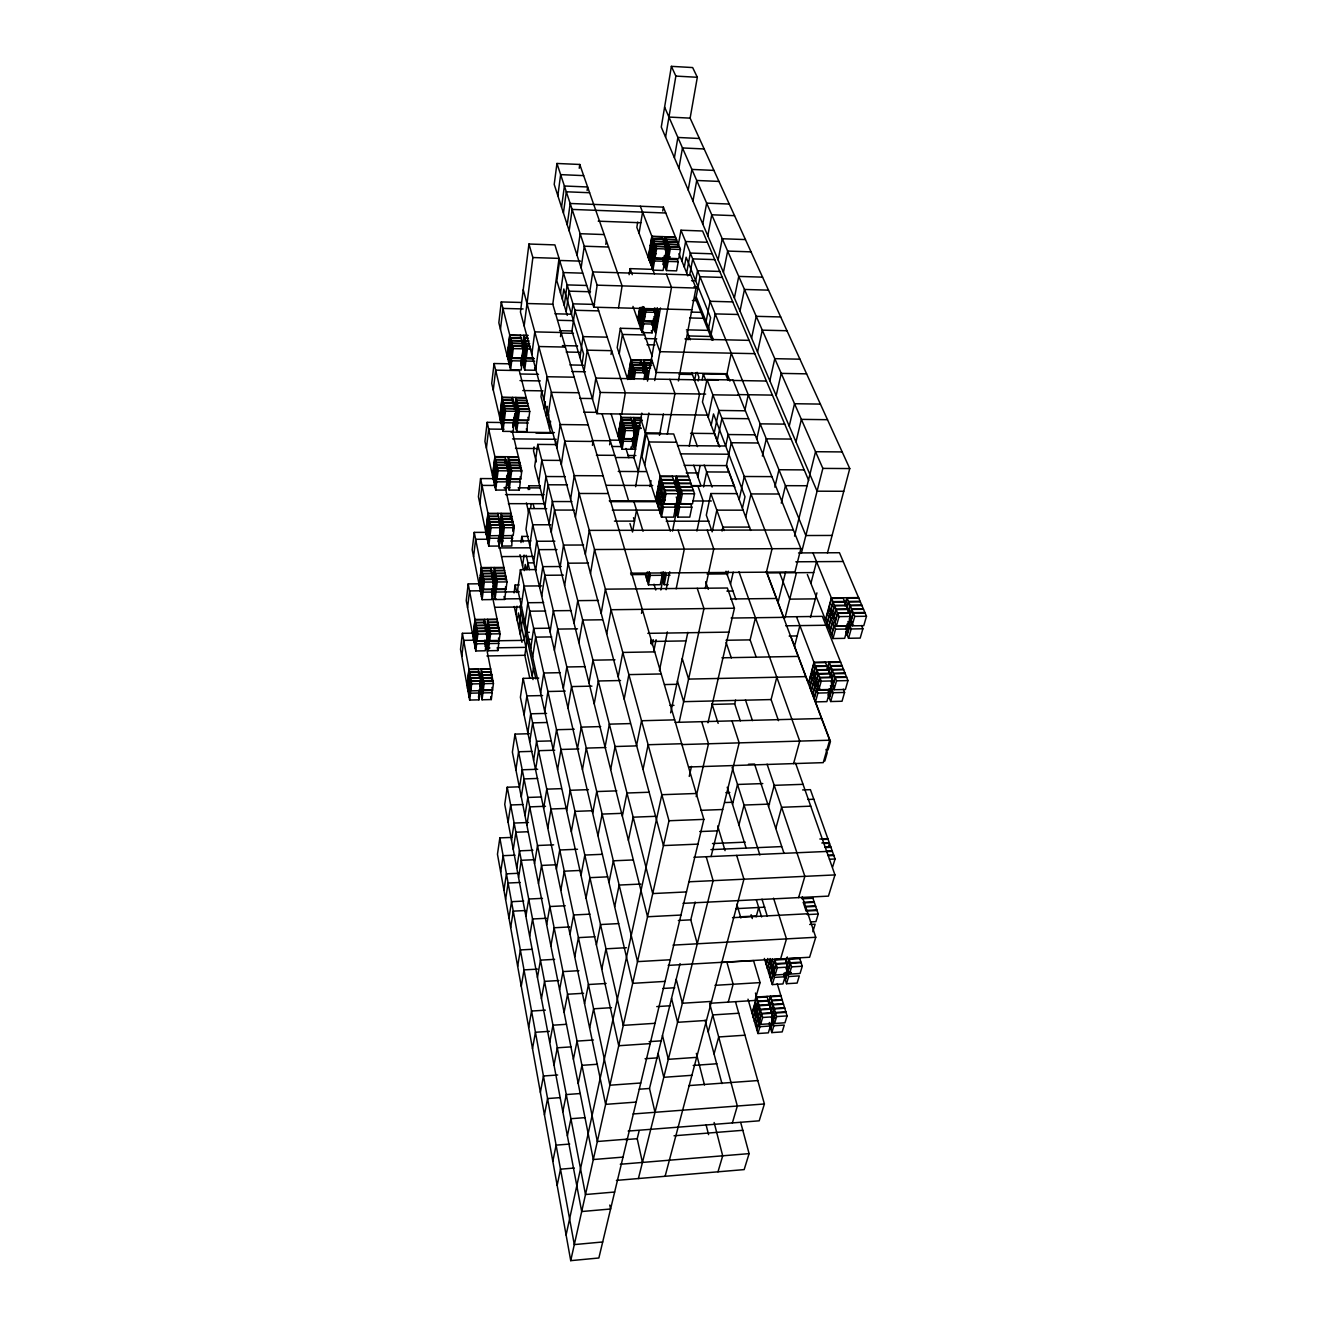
<?xml version="1.0" encoding="UTF-8"?>
<svg xmlns="http://www.w3.org/2000/svg" width="1327" height="1327" viewBox="0 0 1327 1327"><rect width="100%" height="100%" fill="white"/><g stroke="black" fill="none" stroke-linecap="round" stroke-linejoin="round"><path stroke-width="1.5" d="M473.955 633.145L462.393 633.311L460.519 649.334L469.658 700.059L478.947 699.843L479.279 689.99L478.947 699.843M479.976 583.797L468.199 583.897L466.241 600.6L475.746 650.96L485.234 650.794L486.146 643.612L485.566 640.659L476.078 640.808L475.199 648.007M486.279 532.343L474.237 532.376L472.196 549.793L482.116 599.688L491.786 599.588L492.748 592.091L492.151 589.155L482.447 589.254L481.519 596.752M494.888 478.632L480.556 478.566L478.417 496.762L488.751 546.11L498.637 546.06L499.649 538.231L499.018 535.328L498.272 541.2L506.997 581.906L505.985 589.453L495.452 589.553M500.578 422.5L487.158 422.334L484.919 441.36L495.701 490.061L505.803 490.078L506.864 481.867L506.201 479.014L496.082 478.964L495.071 487.191M509.734 363.814L494.059 363.532L491.72 383.437L502.983 431.358L513.317 431.457L513.731 420.045L512.852 426.912M521.312 302.473L501.274 301.942L498.836 322.793L510.613 369.818L521.179 370.001L522.34 360.977L511.724 360.778L508.258 347.06M461.796 656.401L463.687 640.36L475.282 640.178M467.568 607.617L469.542 590.897L481.369 590.78M473.573 556.743L475.647 539.293L487.722 539.243M479.86 503.63L482.016 485.4L496.398 485.45M486.412 448.128L488.668 429.069L504.078 429.235M493.279 390.088L495.635 370.15L519.255 370.565L529.738 411.486L528.594 420.145L517.182 420.078L516.17 429.085M500.461 329.312L502.933 308.411L523.07 308.942M467.004 685.263L468.962 669.156L490.575 668.742M472.976 636.263L475.033 619.46L497.078 619.178M479.213 585.124L481.353 567.574L503.878 567.425M485.732 531.696L487.971 513.35L510.978 513.35L510.447 517.414M492.549 475.829L494.888 456.621L518.409 456.803M499.682 417.341L502.137 397.237L526.189 397.586M507.163 356.051L509.734 334.968L528.179 335.383M467.071 685.677L467.917 678.81M468.199 676.505L469.045 669.571L478.317 669.405M473.059 636.678L473.921 629.512M474.22 627.107L475.099 619.875L484.571 619.759M479.296 585.539L480.208 578.041M480.523 575.536L481.436 567.989L491.106 567.923M485.815 532.094L486.777 524.265M487.092 521.644L488.054 513.748L497.94 513.748M492.632 476.227L493.644 468.033M493.976 465.296L494.988 457.035L505.073 457.102M499.781 417.74L500.826 409.164M501.175 406.278L502.236 397.619L512.554 397.785M507.262 356.449L508.357 347.442M508.722 344.439L509.833 335.349L520.4 335.598M467.519 688.199L468.365 681.332M468.647 679.026L469.493 672.092L478.782 671.91L478.35 675.377M473.523 639.183L474.402 632M474.701 629.612L475.58 622.38L485.068 622.247M479.793 588.01L480.706 580.513M481.021 578.008L481.933 570.461L491.62 570.394M486.329 534.549L487.291 526.719M487.606 524.099L488.585 516.203L498.471 516.203M493.18 478.649L494.175 470.455M494.507 467.701L495.518 459.441L505.637 459.507L505.222 462.808M500.345 420.128L501.39 411.536M501.739 408.666L502.8 399.991L513.134 400.14M507.843 358.788L508.954 349.781M509.319 346.762L510.431 337.688L521.013 337.921M467.602 688.63L468.448 681.746M468.73 679.441L469.576 672.507L478.865 672.325L478.433 675.791M473.606 639.597L474.485 632.432M474.784 630.026L475.663 622.794L485.151 622.662M479.876 588.425L480.789 580.927M481.104 578.423L482.016 570.875L491.703 570.809M486.412 534.963L487.374 527.134M487.706 524.513L488.668 516.601L498.554 516.601M493.262 479.047L494.274 470.853M494.606 468.116L495.618 459.839L505.736 459.905L505.322 463.206M500.428 420.526L501.49 411.934M501.838 409.064L502.9 400.389L513.234 400.538L512.803 404.005M507.942 359.169L509.054 350.179M509.419 347.16L510.53 338.07L521.113 338.302M468.132 691.583L468.895 684.268M469.26 682.393L470.04 675.045L479.346 674.846M474.154 642.533L474.966 634.936M475.331 632.946L476.144 625.299L485.649 625.166L485.184 628.782M480.457 591.328L481.286 583.416M481.684 581.326L482.53 573.347L492.217 573.281L491.736 577.063M487.026 537.833L487.888 529.589M488.303 527.383L489.182 519.056L499.101 519.056L498.604 523.004M493.893 481.883L494.805 473.275M495.236 470.936L496.165 462.26L506.3 462.327M501.092 423.313L502.054 414.323M502.502 411.834L503.464 402.778L513.831 402.91M508.623 361.923L509.634 352.518M510.115 349.88L511.127 340.409L521.727 340.641M468.663 694.535L469.443 687.237M469.808 685.346L470.571 677.997L479.893 677.798M474.718 645.469L475.514 637.872M475.895 635.882L476.708 628.218L486.229 628.086M481.021 594.247L481.867 586.335M482.265 584.228L483.111 576.25L492.831 576.183M487.623 540.719L488.502 532.475M488.917 530.253L489.796 521.926L499.732 521.926M494.523 484.737L495.452 476.128M495.867 473.772L496.796 465.097L506.947 465.163L506.615 468.862M501.755 426.116L502.717 417.109M503.165 414.638L504.127 405.564L514.511 405.697M509.319 364.676L510.331 355.254M510.795 352.634L511.824 343.129L522.44 343.361M469.128 697.09L469.974 690.206M470.256 687.9L471.118 680.95L480.457 680.768L479.793 685.959M476.376 638.403L477.272 631.171L486.81 631.022L486.345 634.638M482.763 586.733L483.692 579.169L493.428 579.086L492.947 582.868M488.137 543.207L489.116 535.362M489.431 532.724L490.409 524.812L500.362 524.795L499.599 530.734M496.414 476.227L497.443 467.933L507.611 468M502.319 428.521L503.381 419.929L514.793 419.979L515.904 411.304L512.454 397.387L512.023 400.837M503.729 417.043L504.807 408.351L515.208 408.5M509.916 367.048L511.028 358.008L521.627 358.224L524.696 370.067L535.245 370.266L535.726 366.65M511.409 354.989L512.521 345.883L523.17 346.098M469.211 697.504L470.057 690.621M470.339 688.315L471.201 681.381L480.54 681.182L480.125 690.67L470.803 690.869L468.116 676.09M475.265 648.422L476.161 641.24L486.462 641.223L487.391 633.974L477.836 634.124L468.199 583.897M476.459 638.834L477.355 631.586L486.893 631.453L486.428 635.069M481.601 597.167L482.53 589.669L493.063 589.57L494.042 582.006L491.023 567.508L490.625 571.688M482.846 587.148L483.791 579.584L493.511 579.501L493.03 583.283M488.236 543.622L489.199 535.776L499.98 535.594L500.992 527.682L497.841 513.35M489.53 533.139L490.509 525.227L500.445 525.21L499.665 532.575M495.153 487.59L496.165 479.379L506.3 479.429M496.514 476.625L497.542 468.348L507.71 468.398M502.402 428.936L503.48 420.327L513.831 420.443M503.829 417.441L504.907 408.749L515.307 408.898M510.016 367.43L511.127 358.406L521.727 358.622M511.509 355.387L512.62 346.264L523.269 346.496M469.658 700.059L470.521 693.175L467.834 678.396M470.803 690.869L471.666 683.936L462.393 633.311M475.746 650.96L476.642 643.777L473.855 629.098M477.836 634.124L476.94 641.372L474.137 626.692M482.116 599.688L483.045 592.174L480.125 577.627M474.237 532.376L484.289 582.089L483.343 589.669L480.44 575.122M488.751 546.11L489.729 538.248L486.694 523.866M480.556 478.566L491.04 527.698L490.045 535.627L487.009 521.246M495.701 490.061L496.713 481.834L493.544 467.635M504.99 456.704L508.274 470.853L507.213 479.13L497.061 479.08L498.089 470.786L487.158 422.334M502.983 431.358L504.044 422.732L500.727 408.766M494.059 363.532L505.487 411.171L504.409 419.863L501.075 405.896M510.613 369.818L511.724 360.778M520.3 335.2L523.9 348.852L522.722 357.958L512.106 357.759L513.234 348.636L501.274 301.942M511.658 837.42L499.848 837.884L497.459 854.256L570.726 1260.65L598.859 1257.996L703.857 819.373L552.795 304.198L559.065 258.383L554.902 244.898L528.942 244.019L520.449 312.061L663.434 845.581L697.936 844.121M484.123 623.358L484.488 619.344L489.315 643.562L488.386 650.744L497.841 650.578L498.786 643.413L498.189 640.46L488.734 640.609L487.888 648.206M485.267 629.197L485.732 625.581L476.227 625.714M491.836 577.461L492.3 573.695L482.613 573.762M524.165 325.928L532.857 257.538L528.942 244.019M514.179 409.562L514.611 406.095L504.227 405.962M522.092 347.392L522.556 343.759L511.923 343.527M480.523 676.256L481.319 668.924L484.123 683.67L483.227 690.604L492.516 690.388L493.445 683.471L484.952 640.029M486.81 626.925L487.639 619.294L490.559 633.924L489.63 641.173L486.727 626.51M493.362 575.437L494.241 567.492L497.277 581.989L496.298 589.553L493.279 575.022M500.213 521.644L501.142 513.35L504.31 527.682L503.281 535.594L500.13 521.229M507.395 465.379L508.341 456.72L511.658 470.869L510.596 479.147L520.715 479.18L521.81 470.919L512.255 431.275M514.893 406.477L515.888 397.436L519.355 411.337L518.243 420.012L514.793 406.079M522.755 344.738L523.817 335.283L527.433 348.935L526.255 358.025L533.321 358.174M485.118 644.258L485.566 640.659M491.67 592.904L492.151 589.155M520.93 363.631L521.627 358.224M478.483 697.305L479.362 690.422M480.988 678.777L481.883 671.844L491.139 671.678L490.758 675.543M484.969 646.465L485.649 641.09M487.291 629.429L488.22 622.197L497.675 622.081L497.277 626.095M491.753 593.318L492.234 589.57M493.876 577.908L494.838 570.361L504.492 570.295M498.355 541.615L499.101 535.743M500.76 524.082L501.772 516.203L511.625 516.186M507.942 467.784L509.004 459.524L519.089 459.606L518.641 462.891M512.952 427.327L514.893 413.427M515.473 408.849L516.585 400.19L526.885 400.339M520.798 365.821L524.53 337.987L528.046 338.07M480.125 686.64L480.772 681.497M481.071 679.192L481.966 672.275L491.222 672.092M487.374 629.844L488.303 622.612L497.758 622.496M492.931 586.434L493.644 580.828M493.959 578.323L494.938 570.776L504.592 570.71M499.765 532.973L500.262 529.058M500.843 524.497L501.855 516.601L511.724 516.601M507.163 475.016L506.549 478.715M508.042 468.182L509.104 459.938L519.172 460.005M514.113 420.676L514.992 413.825M515.573 409.247L516.684 400.588L526.985 400.737M521.942 359.451L523.087 350.461L525.874 361.044L524.696 370.067M523.468 347.458L524.629 338.385L528.146 338.451M480.125 690.67L481.021 683.737L471.666 683.936M480.457 691.301L481.253 684.019M481.635 682.144L482.431 674.796L491.72 674.597M486.727 642.334L487.573 634.737M487.954 632.763L488.8 625.117L498.272 624.984M493.296 591.212L494.158 583.316M494.573 581.226L495.452 573.247L505.123 573.181M500.13 537.8L501.042 529.573M501.473 527.35L502.402 519.056L512.272 519.039L511.758 522.987M507.296 481.95L508.258 473.357L510.232 481.883L509.17 490.094L519.255 490.127L520.333 481.933L519.653 479.08L509.568 479.03L508.606 487.639M508.705 471.019L509.668 462.343L519.753 462.41M514.793 423.462L515.805 414.488L517.862 422.898L516.75 431.491L527.051 431.607L527.499 420.211M516.269 412.017L517.281 402.96L527.599 403.109M522.656 362.188L523.701 352.8M524.198 350.179L525.26 340.707L528.776 340.79M480.921 693.839L481.817 686.971M482.116 684.666L482.995 677.732L492.284 677.55L491.919 681.431M487.225 644.839L488.154 637.673M488.452 635.268L489.381 628.053L498.869 627.903L498.471 631.934M493.81 593.7L494.772 586.219M495.087 583.714L496.066 576.15L505.736 576.084L505.239 579.849M500.677 540.271L501.672 532.442M502.021 529.821L503.033 521.926L512.919 521.909M507.859 484.388L508.904 476.194M509.269 473.44L510.331 465.18L520.433 465.246L520.002 468.547M515.374 425.867L516.485 417.292M516.85 414.406L517.961 405.747L528.312 405.896M523.269 364.543L524.43 355.536M524.812 352.518L525.973 343.444L529.506 343.511M481.004 694.27L481.9 687.386M482.182 685.097L483.078 678.163L492.367 677.964M487.308 645.27L488.236 638.088M488.535 635.699L489.464 628.467L498.952 628.335M493.893 594.114L494.855 586.634M495.17 584.129L496.149 576.565L505.836 576.499M500.76 540.686L501.772 532.857M502.104 530.236L503.115 522.324L513.018 522.324M507.959 484.786L509.004 476.592M509.352 473.855L510.431 465.578L520.532 465.644M515.473 426.266L516.585 417.69M516.949 414.804L518.061 406.145L528.411 406.294M523.369 364.942L524.53 355.935M524.911 352.916L526.089 343.826L529.606 343.909M481.568 697.222L482.365 689.924L491.637 689.725L492.217 692.694L491.305 699.561L482.049 699.777L480.374 690.886M482.746 688.049L483.559 680.701L492.864 680.502M489.132 638.635L489.978 630.988L499.466 630.839M494.49 597.034L495.369 589.122L505.04 589.039L505.653 591.958L504.658 599.456L495.004 599.555L492.682 588.309M495.784 587.032L496.663 579.07L506.367 578.987M501.39 543.572L502.319 535.328M502.734 533.106L503.663 524.795L513.582 524.779L512.786 530.7M510.016 476.692L510.995 468.016L521.129 468.066M517.646 417.607L518.658 408.534L529.025 408.683M524.082 367.695L525.144 358.29L533.935 358.456M525.641 355.669L526.703 346.181L530.236 346.247M482.049 699.777L482.928 692.91L478.234 668.99M495.004 599.555L495.983 592.058L493.561 580.413M511.658 539.21L512.189 535.295L511.791 546.011L501.938 546.06L502.95 538.215L499.881 524.248M531.828 354.525L534.798 331.883L561.089 332.496L560.508 336.594M618.548 307.847L622.098 285.902L579.766 164.465L556.958 163.47L554.205 184.42L593.799 307.2L691.865 309.772M510.547 517.696L511.077 513.765L501.224 513.765M519.421 466.125L519.852 462.824L509.75 462.758M511.492 541.582L512.272 535.71M512.885 531.115L513.682 525.193L503.762 525.21M520.781 471.782L521.229 468.481L511.094 468.414M557.838 195.699L560.641 174.633L583.664 175.628M488.817 641.041L499.118 641.007L500.08 633.792L491.62 592.588M505.156 487.225L514.246 527.665L513.184 535.561L502.402 535.726M535.776 369.254L538.812 346.529L565.368 347.077M561.553 207.178L564.406 186.012L587.612 186.974L587.115 190.507M563.428 213L566.314 191.785L589.619 192.73M514.063 592.887L515.158 584.991L519.205 584.958M520.964 542.561L521.81 536.407L528.013 536.39M528.229 489.597L528.743 485.798L540.255 485.831M534.068 446.9L533.537 450.865L536.307 461.912M541.731 391.034L540.968 396.607L550.539 432.519M580.629 261.137L559.629 260.457L556.842 280.777L567.259 315.362M567.226 224.81L570.179 203.479L663.4 207.145L680.436 249.459L678.777 258.682L668.626 258.35L665.69 250.853L667.299 241.663L677.45 242.012M535.909 569.582L520.416 569.681L517.696 589.37L618.73 1045.742L650.164 1043.619M546.707 508.639L528.859 508.623L525.99 529.324L632.664 983.34L665.059 981.399M556.046 444.562L537.75 444.396L534.731 466.175L647.543 916.758L680.95 915.049M543.937 399.676L547.106 376.735L574.209 377.2M515.871 614.069L516.983 606.174M522.556 565.999L524.082 555.034M530.584 508.307L531.115 504.492M544.352 409.297L545.38 401.816M560.508 292.985L563.345 272.566L582.603 273.163M569.167 230.798L572.136 209.417L665.772 213.017M579.236 168.264L579.766 164.465M517.331 620.804L518.442 612.908L533.023 679.59M524.364 570.627L525.227 564.456L526.388 569.499M546.06 415.716L547.371 406.394M562.383 299.172L563.809 288.987L583.565 353.861L582.006 364.295M521.329 605.792L524.099 586.036L541.698 585.887M529.805 545.546L532.724 524.779L550.755 524.762M538.729 482.165L541.814 460.287L560.293 460.419M548.134 415.384L551.385 392.328L578.754 392.742M518.807 627.588L521.047 611.747M527.001 569.515L527.93 562.897L533.67 562.864M547.786 422.202L548.847 414.721M564.257 305.426L567.16 284.907L586.584 285.471M520.3 634.422L522.556 618.564M549.527 428.737L550.589 421.256M566.165 311.712L569.084 291.16L590.532 291.774M577.063 255.298L580.148 233.701L604.2 234.564M525.028 622.545L527.864 602.74L543.655 602.558M533.703 562.101L536.689 541.267L554.885 541.2M542.826 498.488L545.978 476.526L565.219 476.625M526.919 631.038L529.788 611.2L545.646 611.017M535.677 570.51L538.696 549.643L556.992 549.56M544.899 506.781L548.084 484.786L567.442 484.853M529.788 678.18L524.828 655.289L527.134 639.365L530.949 639.315M555.399 444.927L555.947 441.178M707.49 415.119L596.885 413.692L571.954 330.97L574.973 310.269L598.693 310.883M581.126 267.905L584.278 246.208L608.546 247.021M519.321 786.828L507.246 787.226L504.741 804.378L581.69 1211.534L610.586 1208.997L609.79 1205.049M529.423 733.715L515.009 734.113L512.388 752.11L593.318 1159.533L623.01 1157.111M538.729 678.047L523.153 678.362L520.4 697.256L605.626 1104.363L636.18 1102.09M556.826 447.813L560.226 424.54L588.176 424.872M530.734 648.306L533.67 628.401L549.693 628.185M539.691 587.596L542.776 566.646L561.255 566.529M549.113 523.634L552.38 501.54L571.92 501.573M500.677 872.071L503.115 855.683L515.025 855.185M508.108 822.143L510.663 804.975L522.838 804.527M515.888 769.793L518.575 751.762L532.011 751.364M524.082 714.822L526.902 695.895L542.61 695.547M532.674 657.064L535.644 637.142L551.733 636.894M541.731 596.271L544.85 575.288L563.411 575.138M551.252 532.193L554.553 510.066L574.209 510.082M561.321 464.583L564.804 441.194L593.036 441.46L592.423 445.341M532.227 675.941L533.437 667.912M579.949 357.494L583.084 336.627L607.235 337.158M589.487 293.848L592.771 271.935L690.703 274.938L695.978 288.042L678.396 380.965M503.945 890.218L506.433 873.829L518.442 873.282M511.525 840.24L514.13 823.055L528.478 822.508M519.471 787.823L522.224 769.776L537.7 769.278M527.831 732.769L530.717 713.793L546.575 713.395M584.062 371.145L587.264 350.179L611.631 350.676L611.017 354.475M593.799 307.2L597.15 285.172L556.958 163.47M605.809 244.367L606.356 240.768M505.604 899.424L508.108 883.019L520.184 882.472M513.267 849.429L515.888 832.228L528.246 831.73M521.295 796.98L524.065 778.916L537.684 778.451M529.738 741.859L532.641 722.867L546.591 722.502M540.636 693.026L543.738 673.005L560.16 672.673M550.091 631.884L553.359 610.768L570.958 610.569M560.077 567.392L563.511 545.082L583.581 545.015M570.61 499.234L574.259 475.647L603.105 475.796M508.971 918.085L511.525 901.68L523.717 901.083M516.784 868.057L519.471 850.839L532.907 850.275M524.978 815.541L527.814 797.461L541.565 796.963M533.603 760.354L536.572 741.312L550.672 740.914M592.522 399.245L595.856 378.079L718.355 380.202M510.679 927.556L513.267 911.135L525.509 910.538M518.575 877.512L521.279 860.294L534.781 859.697M526.852 824.979L529.705 806.866L545.497 806.285M535.577 769.726L538.58 750.684L554.752 750.203M544.75 711.587L547.918 691.516L565.236 691.118M554.421 650.28L557.755 629.098L577.51 628.816M564.622 585.572L568.155 563.195L588.425 563.063M575.42 517.148L579.153 493.478L608.313 493.544M596.885 413.692L600.285 392.46L559.629 260.457M642.5 328.797L620.356 328.283L617.204 347.591L627.621 379.19L630.922 359.7L651.607 360.098M629.114 274.689L630.109 268.635L652.718 269.348M637.706 222.09L636.844 227.348L654.41 273.86M517.663 966.338L520.366 949.933L531.878 949.303M525.89 916.277L528.727 899.026L542.478 898.362M534.532 863.645L537.518 845.498L553.624 844.835M543.639 808.259L546.774 789.15L561.221 788.653M553.226 749.888L556.544 729.717L574.226 729.253M563.345 688.282L566.845 666.983L584.991 666.635M574.044 623.176L577.743 600.65L598.46 600.418M585.356 554.271L589.288 530.385L793.38 529.987M619.245 353.795L622.429 334.454L644.673 334.968M639.083 233.303L642.567 212.121M827.451 553.044L849.761 468.564L690.123 118.136L697.322 77.281L692.661 67.561L671.379 66.35L661.277 127.077L817.084 491.189L843.773 491.272M609.624 444.777L610.304 440.763L592.107 440.597M521.262 986.309L524.016 969.888L537.568 969.125M529.672 936.232L532.558 918.981L546.442 918.284M538.497 883.583L541.549 865.42L555.764 864.789M547.802 828.131L551.004 808.989L566.496 808.425M557.605 769.66L560.989 749.456L578.854 748.942M567.956 707.938L571.539 686.573L591.925 686.142M578.904 642.633L582.702 620.041L602.259 619.775M590.515 573.48L594.529 549.511L800.878 548.598L794.973 571.954L630.574 573.181M665.573 137.112L675.858 76.087L671.379 66.35M618 436.002L621.152 417.341L641.405 417.59M621.749 414.024L625.332 392.842L597.648 307.682M637.69 319.807L639.763 307.565M648.223 257.62L651.856 236.256L675.46 237.085M618.117 436.367L619.46 428.405M619.925 425.751L621.285 417.723L630.789 417.839M627.754 379.572L629.164 371.245M629.628 368.458L631.055 360.065L640.759 360.247L640.178 363.615M637.823 320.172L639.299 311.463M648.356 257.985L649.915 248.862M650.429 245.81L651.988 236.604L662.123 236.952M618.813 438.623L620.173 430.661L623.972 430.694M620.621 427.991L621.998 419.962L631.503 420.078M629.048 378.46L629.894 373.468M630.375 370.664L631.801 362.271L641.522 362.453M638.586 322.345L640.062 313.62M640.559 310.717L641.157 307.2M649.168 260.109L650.711 250.985M651.225 247.917L652.801 238.711L662.953 239.076M618.929 439.005L620.29 431.043M620.737 428.372L622.114 420.344L631.635 420.443M629.164 378.825L630.01 373.832M630.491 371.046L631.917 362.636L641.638 362.835M638.718 322.71L640.195 313.985M640.692 311.065L641.289 307.549M649.301 260.474L650.844 251.334M651.358 248.282L652.934 239.059L663.085 239.424M619.759 441.642L621.003 433.299M621.567 431.01L622.827 422.583L632.365 422.699M630.192 379.389L630.756 376.055M631.353 373.633L632.664 364.859L642.401 365.041M639.614 325.264L640.958 316.174M641.588 313.62L642.799 306.57M650.23 262.962L651.657 253.457L655.704 253.606M652.303 250.753L653.747 241.182L663.915 241.531M620.588 444.296L621.832 435.953M622.396 433.647L623.657 425.221L633.211 425.337M632.233 376.238L633.543 367.446L643.296 367.629M640.51 327.819L641.87 318.729M642.5 316.158L643.877 306.985M651.175 265.466L652.602 255.962M653.266 253.258L654.709 243.67L664.893 244.019M621.285 446.585L622.662 438.607L633.51 438.69L634.92 430.628L630.657 417.458M623.126 435.936L624.503 427.875L634.074 427.974M632.979 378.477L634.422 370.051L644.192 370.233M641.273 330.025L642.782 321.283L652.718 321.532L653.647 324.103L652.121 332.828L642.185 332.596L632.979 306.388M643.28 318.364L644.789 309.539L654.775 309.805L655.72 312.359L654.161 321.167L644.192 320.918L639.664 308.179M651.988 267.623L653.548 258.466L663.716 258.798L664.694 261.303L663.085 270.459L652.934 270.144L654.51 260.971L649.766 248.514M654.078 255.398L655.654 246.159L665.872 246.507M621.418 446.967L622.778 438.988L632.315 439.071M623.242 436.301L624.619 428.256L634.19 428.356L633.477 432.386M641.405 330.39L642.915 321.648L652.851 321.897L652.237 325.38M643.413 318.729L644.922 309.904L654.908 310.17M652.121 267.971L653.68 258.815L663.848 259.147L662.886 264.637M654.211 255.746L655.803 246.507L666.005 246.855L665.358 250.554M662.754 210.976L663.4 207.145M635.832 449.206L622.114 449.256L623.491 441.261L619.344 428.04M619.991 413.676L625.349 430.529L623.955 438.59L619.792 425.37M634.14 379.406L635.301 372.671L620.356 328.283M642.185 332.596L643.695 323.854L639.166 311.099M644.192 320.918L645.718 312.094L644.01 307.35M661.991 236.604L666.851 248.995L665.225 258.234L655.04 257.902L656.616 248.663L640.311 206.232M674.398 157.731L677.898 137.461L699.412 138.506M642.699 366.65L643.86 359.949L648.339 372.904L647.145 379.622M664.081 244.085L665.358 236.737L670.251 249.111L668.626 258.35M632.548 425.884L633.941 417.872L641.522 417.972M642.815 367.015L643.993 360.314L651.739 360.463M664.213 244.433L665.49 237.085L675.609 237.433M642.832 371.361L643.429 368.01L633.659 367.828M633.394 428.505L634.671 420.112L642.268 420.211M643.413 371.278L644.756 362.52L652.502 362.669M653.896 311.414L654.51 307.897M662.737 260.905L663.367 257.256M665.175 246.888L666.336 239.192L676.455 239.54M678.91 168.297L682.476 147.944L704.173 148.956M528.677 1027.446L531.546 1011.041L545.364 1010.179M537.452 977.402L540.471 960.134L554.62 959.355M546.674 924.72L549.859 906.523L565.252 905.777M556.395 869.185L559.745 849.993L577.527 849.247M566.662 810.548L570.212 790.278L588.458 789.648M577.51 748.561L581.259 727.113L600.7 726.582M589.006 682.941L592.987 660.183L614.965 659.784M601.181 613.306L605.411 589.155L727.378 588.01L734.428 608.23L707.971 722.8M652.104 325.015L652.718 321.532M632.266 441.393L632.962 437.412M644.176 373.501L645.652 365.107L651.474 365.207M653.863 318.248L652.652 325.215L655.422 332.911L656.965 324.17L654.178 316.506L658.126 316.606M654.991 311.828L655.604 308.312M663.882 261.203L664.827 255.746M632.382 441.775L633.079 437.794M634.24 431.142L635.65 423.114L639.465 423.164M644.308 373.866L645.768 365.472L651.607 365.589M652.784 325.579L653.995 318.613M654.825 313.952L655.737 308.677M664.014 261.568L664.976 256.094M665.822 251.218L667.448 242.012L677.583 242.36M632.183 438.69L633.045 441.36L631.635 449.339L630.906 447.05M643.894 379.572L645.088 372.837L640.642 359.882M634.505 436.069L633.112 444.031L634.804 449.355L636.214 441.377L633.659 433.431M634.97 433.398L636.396 425.37L640.195 425.42M653.564 327.769L655.107 319.044M656.848 309.108L655.621 316.141L657.479 321.25L659.038 312.442L658.092 309.888L656.55 318.696M664.512 265.533L666.121 256.41M666.668 253.341L668.277 244.135L678.445 244.483M633.228 444.412L634.638 436.45M635.102 433.78L636.512 425.751L640.327 425.801M645.187 376.47L646.664 368.06L650.562 368.143M653.697 328.134L655.239 319.409M655.754 316.506L657.296 307.698M664.661 265.898L666.27 256.758L670.317 256.891M666.801 253.706L668.426 244.483L678.578 244.831M633.958 446.701L635.368 438.723M635.832 436.052L637.259 428.024L641.074 428.057M645.95 378.693L647.443 370.283M654.493 330.34L656.036 321.615M665.49 268.037L667.099 258.898L677.234 259.229L678.23 261.734L676.571 270.874L666.453 270.559L663.699 263.393M667.647 255.846L669.272 246.623L679.441 246.971M634.074 447.083L635.484 439.104M635.948 436.434L637.375 428.389L641.19 428.439M647.576 370.664L646.083 379.074L645.055 376.088L646.548 367.695L650.429 367.761M654.626 330.705L656.168 321.98M656.683 319.061L658.242 310.253M665.623 268.402L667.232 259.263L677.367 259.594M667.78 256.194L669.405 246.971L679.59 247.32M666.453 270.559L668.078 261.419L665.291 254.27M638.337 471.566L633.924 457.633L641.82 413.128M647.493 381.131L660.464 307.98M532.509 1048.645L535.444 1032.257L549.378 1031.344M541.449 998.617L544.551 981.366L558.833 980.537M550.887 945.935L554.139 927.755L569.698 926.943M560.823 890.367L564.274 871.176L580.231 870.446M571.34 831.681L574.973 811.378L593.418 810.681M582.453 769.594L586.302 748.096L605.958 747.516M594.231 703.808L598.311 680.983L620.538 680.519M606.721 633.958L611.067 609.723L734.428 608.23M678.147 245.959L680.967 230.218L702.58 230.998L808.707 480.474M688.199 189.993L691.898 169.425L713.943 170.403M635.616 486.694L648.886 413.029M654.725 380.567L671.512 287.345L666.453 274.191M676.488 513.549L678.462 503.597L692.495 503.845L694.535 493.777L673.701 433.979L646.199 433.697L642.036 456.77L661.493 517.132L673.635 517.132L675.609 507.163L674.415 503.597M636.529 510.115L632.531 532.011L629.977 523.535M644.723 465.097L648.936 441.974L676.571 442.239M682.012 261.303L685.611 241.531L707.374 242.294M692.959 201.123L696.725 180.472L718.952 181.417M684.317 267.092L686.125 257.222L710.608 317.734L708.618 327.819M686.656 272.931L690.322 253.059L712.267 253.805M649.948 486.528L651.043 480.673M659.453 435.372L663.434 413.941M689.741 274.838L692.711 258.898L714.755 259.628M702.763 223.998L706.661 203.147L729.269 204.043M540.388 1092.337L543.44 1075.998L557.672 1074.986M549.726 1042.425L552.961 1025.19L566.496 1024.311M559.596 989.776L562.996 971.596L578.887 970.684M570.013 934.191L573.612 914.966L589.918 914.154M581.01 875.405L584.825 855.052L602.425 854.306M592.671 813.136L596.719 791.555L616.823 790.859M605.062 747.068L609.358 724.144L630.026 723.597M618.216 676.836L622.778 652.436L654.742 651.872M667.315 434.194L674.979 393.605L669.853 379.356M655.77 499.4L660.183 476.078L688.414 476.211M655.936 499.897L657.827 489.962M658.457 486.627L660.348 476.575L672.474 476.625M656.915 502.916L658.806 492.964M659.436 489.63L661.344 479.561L673.486 479.628M657.081 503.414L658.972 493.462M659.602 490.127L661.51 480.075L673.668 480.125M688.033 339.812L688.763 335.963L710.625 336.477M707.789 235.758L711.77 214.792L734.561 215.671M658.043 506.45L659.95 496.48M660.581 493.146L662.505 483.078L674.68 483.128M658.209 506.947L660.116 496.995M660.746 493.644L662.671 483.575L674.846 483.625M646.415 578.091L647.344 571.92M659.353 510.497L661.095 500.014L665.142 500.03M661.908 497.194L663.666 486.611L675.874 486.644M544.452 1114.879L547.57 1098.557L559.894 1097.645M554.006 1065.017L557.307 1047.799L570.992 1046.887M564.091 1012.418L567.574 994.238L583.631 993.276M574.74 956.85L578.439 937.625L594.911 936.746M586.02 898.047L589.934 877.661L607.716 876.848M597.979 835.695L602.126 814.081L622.446 813.318M610.669 769.511L615.081 746.52L636.661 745.89M624.171 699.097L628.865 674.614L661.211 673.95M647.36 581.193L649.168 571.755M660.348 513.549L662.256 503.58M662.903 500.229L664.827 490.144L677.069 490.177M641.488 613.373L642.268 609.342M647.51 581.707L649.318 572.269L650.263 575.387L648.455 584.825L660.282 584.709L662.14 575.288L661.178 572.186M660.514 514.063L662.422 504.078L674.597 504.094M663.069 500.743L665.009 490.658L677.234 490.691M661.493 517.132L663.417 507.146L657.661 489.447M672.308 476.128L678.263 493.744L676.272 503.812L664.064 503.796L666.005 493.71L646.199 433.697M696.094 372.655L694.602 380.351L691.682 372.588M706.097 321.499L710.045 301.279L732.736 301.909M718.123 259.91L722.253 238.744L745.442 239.573M674.779 484.173L676.339 476.144L682.343 493.744L680.336 503.829L677.931 496.713L679.922 486.661L692.08 486.71M674.945 484.67L676.521 476.642L688.597 476.708M675.957 487.672L677.533 479.644L689.625 479.694M676.123 488.17L677.699 480.142L689.808 480.192M698.151 380.998L698.914 377.15L697.09 372.323M677.135 491.172L678.727 483.144L690.853 483.194M677.317 491.687L678.893 483.642L691.019 483.692M663.085 571.804L661.974 577.461L664.213 584.676L668.144 584.643M677.284 500.047L675.31 509.999L677.682 517.115L689.775 517.115L691.815 507.179L690.587 503.613M662.123 577.975L663.251 572.319M675.476 510.497L677.45 500.561M678.114 497.227L680.104 487.158L692.246 487.208M689.211 446.154L699.561 393.986L694.22 379.787M702.149 379.704L703.31 373.899L725.72 374.297L727.976 379.953M711.172 334.205L715.203 313.902L738.094 314.482M723.431 272.334L727.66 251.068L751.049 251.865M660.829 589.984L662.787 580.065M672.507 531.099L676.471 511.077M650.761 643.18L651.457 639.614M663.085 581.06L664.578 573.529M679.125 500.262L681.133 490.194L693.308 490.244M650.91 643.695L651.623 640.128M663.251 581.574L665.126 572.153L666.088 575.255L664.213 584.676M676.654 514.063L678.644 504.111L690.753 504.127M679.308 500.777L681.298 490.708L693.49 490.741M652.187 645.055L653.249 639.697M677.682 517.115L679.673 507.163L676.256 497.028M800.878 548.598L732.985 379.953L706.959 379.505L702.464 401.981L719.201 446.535M653.73 651.574L656.102 639.747M666.121 589.735L669.72 571.788M552.828 1161.39L556.096 1145.135L569.714 1144.056M562.83 1111.727L566.281 1094.559L580.247 1093.531M573.397 1059.245L577.046 1041.098L593.434 1040.003M584.56 1003.743L588.442 984.518L606.124 983.473M596.404 944.924L600.517 924.537L618.697 923.592M608.977 882.488L613.339 860.808L632.83 859.962M622.33 816.105L626.974 793.015L649.085 792.236M636.578 745.359L641.538 720.743L674.68 719.864M708.253 417.391L712.848 394.816L739.122 395.214M697.836 476.824L700.125 465.595M734.378 297.895L738.757 276.414L762.561 277.144M659.386 670.898L667.365 631.917M676.173 588.84L684.301 549.113L678.064 530.203M711.206 425.204L713.511 413.941L744.994 496.779L742.407 508.274M557.158 1185.409L560.508 1169.187L574.259 1168.042M567.392 1135.846L570.925 1118.711L585.041 1117.633M578.207 1083.462L581.939 1065.332L597.415 1064.254M589.652 1028.01L593.617 1008.802L611.498 1007.674M601.778 969.208L605.991 948.822L626.444 947.694M614.666 906.756L619.145 885.059L640.858 884.047M628.401 840.29L633.161 817.183L655.538 816.321M643.031 769.411L648.123 744.729L681.68 743.75M714.175 433.116L718.869 410.441L745.409 410.806M703.542 486.943L706.644 471.931L729.153 472.064M729.95 381.098L726.997 373.733L731.26 353.164M740.002 311.032L744.464 289.452L768.499 290.149M696.924 531.049L703.177 500.992L697.77 485.665M717.177 441.111L721.921 418.387L748.594 418.718M736.999 493.627L710.857 493.544L706.312 515.158L712.168 531.845L716.829 510.149L743.22 510.165M670.649 712.848L687.85 632.332M751.58 338.103L756.241 316.324L780.691 316.954M750.75 530.468L726.383 465.611L731.293 442.737L758.364 442.986M705.201 588.558L713.777 548.98L707.225 530.153M744.978 409.894L748.262 394.749M757.551 352.037L762.295 330.158L786.977 330.738M566.098 1235.022L661.841 794.707L696.26 793.48M679.308 721.589L703.957 608.595L697.239 588.292M722.054 531.082L722.916 527.118L749.573 527.084M739.139 499.566L744.281 476.493L771.899 476.625M570.726 1260.65L668.99 820.75L523.236 289.75M756.738 439.121L760.172 423.844L784.738 424.126M769.842 380.766L774.786 358.672L799.932 359.186M727.378 575.138L728.274 571.157M730.513 584.079L733.234 572.136M745.724 517.099L750.982 493.926L778.899 494.009M689.227 776.395L691.5 766.392M762.361 456.09L766.309 438.839L791.108 439.071M776.179 395.562L781.238 373.385L806.617 373.849M696.177 796.598L708.502 743.783L701.701 721.689M774.835 487.125L778.949 469.741L804.212 469.891M789.233 426.1L794.525 403.723L820.401 404.088M781.271 503.132L785.468 485.665L807.048 485.748M795.984 441.858L801.375 419.365L827.501 419.697M740.317 720.876L734.71 703.874L735.622 700.059M756.042 656.732L750.12 639.879L755.445 617.735M766.425 572.169L772.065 548.731L706.959 379.505M642.434 1162.435L637.209 1138.699L639.116 1130.886M655.007 1112.308L649.5 1088.472L680.054 963.601M697.272 943.796L690.77 919.843L695.132 901.995M711.09 856.496L739.156 742.871L732.006 720.876M778.053 602.358L785.617 571.97M794.541 536.141L815.541 451.711L842.181 451.926M638.403 1178.542L713.113 880.647L706.213 856.744M732.521 804.361L737.53 784.456L762.776 783.577M785.02 617.752L796.333 573.115M801.375 553.177L822.856 468.398L664.595 107.122M738.94 824.979L744.049 805.041L769.56 804.096M778.485 720.661L771.087 699.561L776.809 677.234M794.525 646.183L799.882 625.614M810.897 583.366L816.553 561.669M810.465 617.42L816.934 592.87M665.109 1176.286L743.933 879.204L736.684 855.401M708.203 1031.892L712.748 1014.923L738.757 1013.247M768.565 806.501L774.222 785.335L803.034 784.323M825.444 619.742L831.365 597.896L858.552 597.598M811.742 671.694L814.148 662.77L825.543 662.555M825.659 620.273L828.181 610.951L832.062 610.901M829.027 607.832L831.581 598.427L843.259 598.295M812.953 674.912L815.392 665.988L826.787 665.772M826.937 623.458L829.475 614.152L833.356 614.102M830.32 611.017L832.875 601.612L844.586 601.479M809.968 687.22L812.356 678.396L816.155 678.329M813.169 675.443L815.591 666.536L827.003 666.303M827.152 624.005L829.69 614.683L833.572 614.633M830.536 611.565L833.107 602.143L844.801 602.01M811.179 690.471L813.584 681.63L817.382 681.564M814.396 678.678L816.835 669.753L828.264 669.538M828.446 627.207L830.984 617.884L834.865 617.835M831.83 614.766L834.401 605.328L846.128 605.195M811.378 691.002L813.799 682.178L817.581 682.095M814.596 679.225L817.034 670.301L828.463 670.069M828.662 627.737L831.2 618.415M832.046 615.297L834.633 605.875L846.344 605.726M714.059 1053.937L718.703 1036.968L744.961 1035.209M728.241 1002.134L733.151 984.236L726.881 962.158M775.797 828.479L781.62 807.28L810.731 806.169M793.579 763.606L799.733 741.096L738.957 571.804M812.605 694.253L815.027 685.429L818.825 685.346M815.84 682.476L818.278 673.552L829.74 673.303M829.939 630.972L832.493 621.633M833.356 618.515L835.944 609.076L847.688 608.944M812.804 694.801L815.226 685.976L819.024 685.893M816.039 683.007L818.494 674.083L829.939 673.851M830.155 631.503L832.709 622.181M833.572 619.045L836.159 609.624L847.903 609.475M814.032 698.068L816.47 689.227L820.268 689.144M817.283 686.275L819.738 677.351L831.216 677.102M831.448 634.737L834.019 625.399M834.882 622.28L837.47 612.842L849.247 612.692M814.247 698.616L816.669 689.775L828.098 689.526L829.358 692.794L826.887 701.618L815.475 701.9L817.913 693.059L810.731 674.099L814.513 674.033M817.498 686.822L819.953 677.881L831.432 677.649M831.664 635.285L834.235 625.946L845.962 625.78L847.289 629.015L844.669 638.337L832.974 638.536L807.347 574.525M835.098 622.811L837.702 613.373L849.462 613.223M756.125 916.874L758.712 907.502M825.328 662.024L832.692 680.917L830.188 689.841L818.742 690.09L821.197 681.166L796.465 616.69M832.974 638.536L835.546 629.197L827.965 610.42L831.847 610.387M843.043 597.764L850.823 616.458L848.169 625.896L836.408 626.062L839.029 616.624L812.937 552.861M827.136 669.073L829.11 661.957L836.524 680.834L834.003 689.741L845.415 689.493L847.97 680.585L822.342 616.358L782.399 616.889M844.835 605.245L846.925 597.731L854.737 616.408L852.067 625.83L863.777 625.664L866.481 616.259L839.46 552.729L798.522 552.928M827.351 669.604L829.325 662.488L840.671 662.273M845.05 605.775L847.14 598.261L858.768 598.129M828.595 672.806L830.586 665.69L841.948 665.474M846.377 608.944L848.467 601.43L860.112 601.297M828.811 673.353L830.802 666.237L842.164 666.005M847.124 607.6L848.699 601.96L860.344 601.828M830.072 676.571L832.062 669.455L843.441 669.223M847.92 612.676L850.026 605.145L861.704 605.012M830.287 677.118L832.278 669.986L843.657 669.753M848.152 613.207L850.242 605.676L861.92 605.543M828.23 692.147L829.226 688.613M831.548 680.353L833.538 673.237L844.951 672.988M845.979 628.865L847.555 623.275M850.01 614.534L851.586 608.894L863.28 608.745M828.446 692.677L829.441 689.161M846.211 629.413L847.771 623.823M849.695 616.955L851.818 609.425L863.512 609.275M829.209 697.703L831.681 688.895M832.527 685.926L835.031 677.019L846.46 676.787M847.008 634.505L849.628 625.183L853.51 625.117M850.507 622.064L853.161 612.643L864.872 612.493M829.408 698.251L831.896 689.426M832.726 686.474L835.247 677.566L846.676 677.317M847.223 635.036L849.844 625.714L848.301 621.948L852.183 621.899M850.74 622.595L853.377 613.174L865.104 613.024M843.275 689.177L844.569 692.445L842.031 701.253L830.669 701.535L833.174 692.711L830.42 685.628L834.202 685.545M861.522 625.548L862.882 628.782L860.195 638.088L848.55 638.287L851.188 628.965L849.844 625.714M720.893 962.506L753.537 960.615L760.072 982.61L754.947 1000.458L710.26 1003.262M766.309 571.605L829.674 740.217L823.238 762.643L688.862 766.989M752.011 1013.082L756.639 997.025L780.857 995.515M766.094 964.115L767.719 958.492M824.813 761.084L827.219 752.724L825.991 749.44M828.031 749.937L830.453 741.494L809.752 686.689L812.157 677.865L815.939 677.782M752.177 1013.662L754.151 1006.811L757.601 1006.596M754.814 1004.506L756.805 997.605L767.205 996.959M766.276 964.696L767.819 959.288M753.189 1017.129L755.163 1010.295M755.826 1007.989L757.817 1001.089L768.25 1000.425M767.321 968.163L769.411 960.98L774.404 977.385L772.297 984.584L782.963 983.937L785.103 976.755L784.008 973.222M753.354 1017.709L755.328 1010.875M755.992 1008.57L757.999 1001.669L768.416 1001.006M767.504 968.76L769.577 961.561M754.366 1021.209L756.357 1014.359M757.02 1012.07L759.027 1005.153L769.461 1004.489M768.565 972.243L770.655 965.061M771.352 962.639L772.397 959.006M754.532 1021.79L756.523 1014.939M757.186 1012.65L759.193 1005.733L769.627 1005.086M768.731 972.84L770.821 965.641M771.518 963.22L772.579 959.603M755.544 1025.307L757.535 1018.456M758.215 1016.167L760.222 1009.25L770.672 1008.586M769.809 976.34L771.899 969.141M772.596 966.736L774.719 959.471L785.418 958.857L787.989 967.084L785.816 974.333L775.117 974.98L770.091 958.558M755.71 1025.887L757.717 1019.036M758.38 1016.747L760.388 1009.83L770.854 1009.167M769.975 976.937L772.082 969.738M772.778 967.317L774.902 960.068L785.601 959.438M756.738 1029.404L758.729 1022.553M759.409 1020.264L761.433 1013.364L771.899 1012.683M771.053 980.454L773.143 973.255M773.857 970.85L775.98 963.584L786.695 962.954M756.904 1030.001L758.911 1023.15M759.575 1020.861L761.598 1013.944L772.082 1013.264M771.219 981.051L773.326 973.852M774.039 971.43L776.162 964.182L786.878 963.551M769.345 1022.47L770.39 1025.987L768.35 1032.837L757.933 1033.534L759.94 1026.683L753.985 1006.231M767.039 996.378L773.127 1016.797L771.07 1023.698L760.603 1024.394L762.643 1017.477L755.461 993.044M775.117 974.98L777.257 967.715L774.719 959.471M717.99 1171.824L722.701 1155.817L714.142 1122.509M732.371 1122.924L737.331 1106.021L709.597 1003.262M780.591 958.923L786.48 938.886L773.558 898.163M798.605 897.616L804.859 876.334L767.089 764.153M786.612 958.194L785.717 962.407L787.326 956.966M800.944 962.141L790.262 962.755L788.105 970.004L789.383 974.134L800.048 973.487L802.271 966.238L799.634 958.044L788.968 958.658L786.994 966.487L789.167 959.239L799.833 958.625M772.281 1015.852L774.338 1008.951L784.755 1008.271M784.141 976.075L785.202 972.492M770.589 1028.491L772.646 1021.641M773.326 1019.352L775.383 1012.451L785.833 1011.788M785.219 979.608L787.375 972.409L790.925 972.21M770.771 1029.072L772.812 1022.238M773.492 1019.949L775.565 1013.048L786.015 1012.368M785.402 980.189L787.558 973.006L791.108 972.791M788.288 970.601L790.461 963.336L801.143 962.722M773.857 1025.771L784.274 1025.074L782.184 1031.908L771.816 1032.605L773.857 1025.771L771.601 1018.141L775.051 1017.909M777.224 983.639L787.077 1015.901L784.97 1022.785L774.553 1023.482L776.627 1016.582L770.489 996.162L768.466 1003.063L770.672 996.743L781.039 996.096M788.669 976.539L799.318 975.892L797.129 983.075L786.496 983.722L788.669 976.539L786.281 968.892M789.383 974.134L791.572 966.869L788.968 958.658M828.512 846.493L829.475 843.275L823.901 843.508M812.821 931.72L815.143 924.173L809.686 924.471M801.856 898.213L812.738 897.682L818.245 914.021L815.906 921.651L810.449 921.933M832.61 867.045L835.065 859L810.415 789.665L802.619 789.93M740.698 1122.443L749.091 1153.627L744.165 1169.601L616.408 1180.4M735.473 1001.636L764.402 1103.964L759.21 1120.817L628.185 1131.085M802.304 896.737L815.757 937.277L809.603 957.248L668.194 965.392M795.603 763.224L834.965 874.924L828.43 896.123L683.007 903.355M602.69 1241.972L574.309 1244.593L499.848 837.884M614.65 1192.028L585.489 1194.532L507.246 787.226M620.273 1164.26L749.091 1153.627M627.306 1139.13L597.332 1141.502L515.009 734.113M625.233 1139.644L637.209 1138.699M674.033 1135.779L742.805 1130.305M633.062 1113.967L764.402 1103.964M639.266 1089.218L649.5 1088.472M688.879 1085.586L757.783 1080.56M691.914 1075.301L663.782 1077.308L658.076 1053.422M640.742 1082.998L609.906 1085.221L523.153 678.362M696.675 1057.354L668.294 1059.328L662.488 1035.425M693.192 1065.432L716.912 1063.756M645.071 1058.714L657.329 1057.868M759.94 1026.683L770.39 1025.987M649.135 1041.645L661.51 1040.816M655.024 1023.316L623.275 1025.373L520.416 569.681M706.462 1020.43L677.583 1022.304L671.545 998.368M762.643 1017.477L773.127 1016.797M776.627 1016.582L787.077 1015.901M771.418 1017.544L774.885 1017.328M782.101 999.563L771.717 1000.21L769.842 1007.691L771.883 1000.79L782.267 1000.143M783.328 1003.61L772.928 1004.274L771.053 1011.755L773.11 1004.854L783.511 1004.191M784.572 1007.691L774.155 1008.354L772.098 1015.255L774.553 1023.482M711.504 1001.421L682.36 1003.245L676.223 979.309M656.765 1006.612L670.384 1005.75M774.404 977.385L785.103 976.755M663.019 988.466L674.796 987.752M715.004 985.331L760.072 982.61M777.257 967.715L787.989 967.084M791.572 966.869L802.271 966.238M786.098 968.312L789.631 968.113M670.251 959.769L637.524 961.627L528.859 508.623M673.021 945.123L815.757 937.277M816.851 909.907L805.92 910.471L804.759 906.955L815.674 906.391M806.119 911.052L817.05 910.488M740.051 916.808L756.373 915.962M678.362 920.49L690.77 919.843M732.521 917.67L807.944 913.756M807.28 914.585L818.245 914.021M802.055 898.794L812.937 898.263M803.2 902.294L814.098 901.746M814.297 902.327L803.399 902.874L804.56 906.374L815.475 905.81M736.186 908.647L764.8 907.187M686.49 891.926L652.718 893.569L537.75 444.396M688.962 881.792L834.965 874.924M828.214 855.733L833.82 855.484M829.458 859.249L835.065 859M821.844 843.01L829.275 842.695M710.94 849.628L781.586 846.593M825.129 846.991L830.719 846.742M825.344 847.571L830.918 847.323M826.572 851.055L832.162 850.823M693.872 857.275L826.688 851.453M826.771 851.652L832.361 851.403M828.015 855.152L833.605 854.903M712.499 843.541L745.26 842.147M819.837 839.012L827.832 838.664M822.491 839.477L828.048 839.245M699.711 831.565L717.426 830.851M700.838 810.333L722.701 809.503M668.99 820.75L703.857 819.373M724.824 802.553L732.836 802.254M807.944 799.468L813.833 799.252M725.819 792.683L729.8 792.551M748.494 764.252L754.549 764.053L783.942 853.145M681.63 744.563L829.674 740.217M675.128 722.386L821.513 718.504M817.913 693.059L829.358 692.794M833.174 692.711L844.569 692.445M771.087 699.561L683.654 701.668L677.45 681.05M670.019 705.45L673.983 705.35M712.383 704.405L734.71 703.874M484.123 683.67L493.445 683.471M664.528 684.566L676.505 684.301M821.197 681.166L832.692 680.917M836.524 680.834L847.97 680.585M482.447 690.355L491.72 690.156M470.521 693.175L479.827 692.976M482.928 692.91L492.217 692.694M470.106 675.46L479.429 675.277M482.514 675.211L491.803 675.028M470.654 678.412L479.976 678.23M483.642 681.116L492.947 680.933M845.166 673.535L833.754 673.768L831.249 682.675L834.003 689.741M814.712 674.564L810.93 674.647L808.541 683.455L813.949 662.239L840.455 661.742M805.788 676.621L688.58 679.092L682.244 658.54M721.905 657.81L798.19 656.401M481.402 669.339L490.642 669.156M476.642 643.777L486.146 643.612M489.315 643.562L498.786 643.413M651.076 641.472L685.76 640.908M726.018 640.261L750.12 639.879M485.931 648.024L489.928 647.958M497.94 647.825L525.973 647.36M486.909 655.953L524.828 655.289M785.75 625.813L825.892 625.233M490.061 631.403L499.566 631.27M529.39 632.315L525.592 632.382L524.447 640.36L498.521 640.759M490.559 633.924L500.08 633.792M835.546 629.197L847.289 629.015M851.188 628.965L862.882 628.782M647.808 633.344L728.921 632.116M484.554 640.974L488.552 640.924M789.15 636.064L797.195 635.948M487.722 619.709L497.161 619.593M731.127 618.05L783.511 617.354M839.029 616.624L850.823 616.458M854.737 616.408L866.481 616.259M488.883 625.531L498.355 625.399M848.069 621.418L851.951 621.368M476.791 628.65L486.312 628.5M495.22 607.302L521.677 606.986M483.045 592.174L494.855 592.008M495.983 592.058L519.255 591.776M726.897 591.096L732.902 591.029M492.217 599.041L496.298 598.991M504.459 598.908L520.814 598.726M730.596 598.991L776.411 598.494M815.359 598.859L789.731 599.14L779.579 572.7M483.194 576.664L492.914 576.598M650.263 575.387L662.14 575.288M666.088 575.255L670.035 575.221M496.762 579.484L506.466 579.401M484.289 582.089L494.042 582.006M497.277 581.989L506.997 581.906M795.835 561.802L843.192 561.503M494.324 567.906L503.961 567.84M495.535 573.662L505.205 573.596M766.276 572.932L813.716 572.567M630.839 574.624L644.988 574.525M707.059 574.044L726.881 573.894M501.523 556.594L533.255 556.428M489.729 538.248L499.649 538.231M502.95 538.215L512.836 538.181M499.151 541.018L503.115 541.018M511.044 540.985L530.866 540.918M498.67 547.935L530.501 547.802M491.04 527.698L500.992 527.682M504.31 527.682L514.246 527.665M832.112 535.444L805.854 535.527L680.967 230.218M612.328 510.099L659.32 510.115M489.281 519.471L499.184 519.471M502.485 519.454L512.371 519.454M614.434 521.129L634.522 521.113L633.493 517.729M666.22 521.212L709.082 521.179M489.895 522.34L499.815 522.34M609.259 500.826L656.533 500.909M692.893 500.976L711.338 501.009M609.839 501.639L656.616 501.722M508.39 503.663L544.833 503.713M663.417 507.146L675.609 507.163M679.673 507.163L691.815 507.179M606.638 485.317L652.718 485.5M691.666 485.632L734.146 485.798M690.836 486.163L700.623 486.196M663.832 487.109L676.04 487.158M503.945 487.772L510.016 487.805M518.111 487.822L540.371 487.905M666.005 493.71L678.263 493.744M682.343 493.744L694.535 493.777M505.504 494.606L544.103 494.706M498.089 470.786L508.274 470.853M511.658 470.869L521.81 470.919M618.249 471.45L645.984 471.599M686.225 472.893L697.869 472.959M509.668 479.445L519.753 479.478M496.713 481.834L506.864 481.867M510.232 481.883L520.333 481.933M616.01 457.5L633.924 457.633M508.44 457.118L518.509 457.201M496.248 462.659L506.383 462.725M684.185 465.346L726.383 465.611M496.895 465.495L507.047 465.561M822.856 468.398L849.761 468.564M677.516 445.573L725.703 446.005L728.141 434.543L755.063 434.808M611.764 446.486L621.467 446.569M515.556 448.377L538.314 448.559M680.403 453.851L728.822 454.232M596.387 455.211L614.749 455.343M627.82 455.509L635.865 455.559M660.796 433L645.32 432.834L640.775 419.05M690.571 433.299L714.606 433.564M511.028 432.138L554.421 432.585M535.975 433.033L551.617 433.199M512.554 438.872L556.212 439.287M609.823 440.1L619.477 440.199M623.491 441.261L633.045 441.36M634.804 420.493L642.401 420.576M517.281 420.493L527.599 420.609M639.332 422.782L635.533 422.732L634.124 430.761L636.695 438.706L638.121 430.678L633.825 417.491L632.432 425.519L633.278 428.14M622.944 422.965L632.481 423.081M504.044 422.732L514.412 422.865M517.862 422.898L528.196 423.014M623.773 425.602L633.327 425.718M625.349 430.529L634.92 430.628M518.757 408.948L529.125 409.081M505.487 411.171L515.904 411.304M519.355 411.337L529.738 411.486M583.78 412.183L597.681 412.365M522.788 390.553L543.008 390.868M600.285 392.46L705.649 394.086M738.127 394.583L772.397 395.114M579.75 398.365L591.56 398.548M515.987 397.835L526.288 397.984M503.563 403.176L513.931 403.308M517.381 403.358L527.698 403.508M520.018 380.584L540.305 380.915M569.963 364.958L583.449 365.207M644.308 370.598L634.538 370.432L633.095 378.842L629.512 368.093M726.997 373.733L656.185 372.456L651.424 358.92M571.887 371.527L585.423 371.759M635.301 372.671L645.088 372.837M678.993 374.247L692.462 374.479M520.35 373.998L538.53 374.314M732.438 380.434L766.409 381.031M566.181 352.02L579.534 352.285M525.243 358.688L534.051 358.854M644.889 362.885L650.694 363.001M525.874 361.044L534.681 361.226M632.797 365.224L642.533 365.406M511.227 340.79L521.826 341.022M525.359 341.105L528.876 341.172M646.979 344.721L654.974 344.904M562.399 345.601L577.61 345.916M526.819 346.563L530.352 346.646M513.234 348.636L523.9 348.852M527.433 348.935L530.982 349.001M754.764 353.662L659.917 351.688L655.09 338.236M686.407 329.842L708.187 330.357M559.563 330.688L571.954 330.97M561.139 333.044L573.463 333.326M684.948 338.916L749.091 340.359M523.916 335.665L527.416 335.748M644.806 338.551L656.749 338.816M554.968 313.786L571.489 314.217L572.982 303.85L594.629 304.414M641.09 316.539L645.055 316.639M654.311 316.871L658.258 316.971M689.625 317.949L703.36 318.298M557.556 320.271L573.463 320.67M643.695 323.854L653.647 324.103M527.001 303.518L552.795 304.198M691.218 312.094L700.988 312.343M645.718 312.094L655.72 312.359M692.412 300.483L696.293 300.582M722.319 277.426L700.009 276.746L696.194 296.784L713.412 339.795M691.599 280.66L695.663 280.777L697.554 270.741L719.781 271.438M694.021 286.682L698.102 286.798M597.15 285.172L695.978 288.042M532.857 257.538L559.065 258.383M656.616 248.663L666.851 248.995M670.251 249.111L680.436 249.459M651.789 253.822L655.837 253.955M654.51 260.971L664.694 261.303M668.078 261.419L678.23 261.734M666.469 239.54L676.588 239.888M653.879 241.531L664.064 241.896M654.841 244.019L665.026 244.367M598.228 221.178L640.825 222.754M668.957 117.058L690.123 118.136M675.858 76.087L697.322 77.281M849.164 618.83L852.067 625.83M845.681 631.27L848.55 638.287M828.811 607.302L836.408 626.062M678.96 253.689L687.834 275.867M694.983 297.281L712.151 340.309M664.246 255.729L665.225 258.234M827.948 694.452L830.669 701.535M687.004 331.368L690.239 339.828M703.31 373.899L705.483 379.555M650.296 245.445L655.04 257.902M811.527 671.147L818.742 690.09M714.606 433.398L719.649 446.801M726.566 465.18L734.793 487.258M766.873 572.617L783.826 617.702M791.174 637.242L807.612 681M653.365 318.978L654.161 321.167M692.628 433.166L697.488 446.602M704.156 465.031L712.118 487.075M630.109 268.635L632.266 274.672M710.857 493.544L724.144 530.568M651.325 330.622L652.121 332.828M693.739 465.246L700.905 485.483M643.578 331.883L652.171 356.266M726.002 571.224L735.954 599.572M705.682 581.724L708.253 589.354M726.085 642.351L731.343 657.943M745.459 699.893L752.442 720.611M629.031 370.88L631.752 379.024M658.292 486.13L664.064 503.796M665.972 517.795L670.334 531.231M711.919 703.708L718.156 723.364M732.106 767.388L759.873 854.97M625.929 448.46L628.832 457.749M611.117 413.858L622.114 449.256M727.213 787.259L746.172 848.235M761.997 899.159L767.321 916.277M783.958 975.494L786.496 983.722M633.924 501.672L643.048 531.298M756.324 899.756L761.615 916.957M602.226 414.306L628.616 500.86M654.012 584.195L655.787 590.017M751.115 914.668L752.293 918.549M764.369 958.426L772.297 984.584M645.187 573.977L648.455 584.825M717.675 825.941L725.056 850.624M736.784 904.251L740.881 918.035M769.378 1024.394L771.816 1032.605M754.648 1003.942L760.603 1024.394M747.997 999.165L757.933 1033.534M534.615 367.894L535.245 370.266M705.101 1020.247L721.938 1083.612M522.656 344.34L526.255 358.025M522.108 355.603L522.722 357.958M696.343 1053.356L704.488 1084.988M527.881 417.341L528.594 420.145M508.623 344.041L512.106 357.759M706.08 1124.782L708.568 1134.635M526.355 428.787L527.051 431.607M514.196 417.574L514.793 419.979M514.013 420.277L516.75 431.491M528.743 485.798L529.655 489.497M533.288 504.442L534.2 508.208M520.118 476.741L520.715 479.18M526.404 502.9L528.627 512.205M518.675 487.672L519.255 490.127M507.296 464.981L510.596 479.147M521.81 536.407L523.12 542.03M526.172 555.267L529.506 569.648M506.549 476.277L507.213 479.13M507.213 481.535L509.17 490.094M519.985 554.703L523.319 569.333M493.876 464.898L497.061 479.08M515.158 584.991L516.817 592.572M519.769 605.958L535.859 678.893M499.516 534.93L501.938 546.06M514.229 606.472L522.009 642.334M505.454 586.949L505.985 589.453M504.044 596.52L504.658 599.456M498.504 638.071L499.118 641.007M497.243 647.626L497.841 650.578M486.644 641.92L488.386 650.744M491.952 687.436L492.516 690.388M490.725 696.592L491.305 699.561M480.44 675.841L483.227 690.604"/></g></svg>
